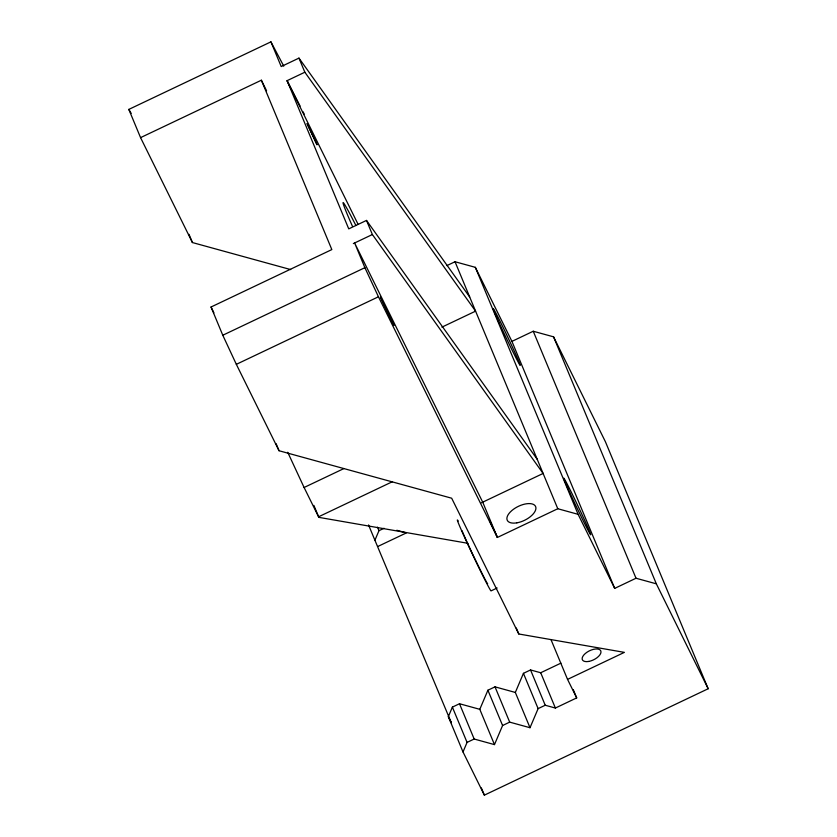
<?xml version="1.0" encoding="UTF-8"?>
<svg xmlns="http://www.w3.org/2000/svg" width="837" height="837" viewBox="0 0 837 837"><rect width="100%" height="100%" fill="white"/><g stroke="black" fill="none" stroke-linecap="round" stroke-linejoin="round"><path stroke-width="1.26" d="M708.175 688.746L656.334 583.828L636.015 578.241L614.703 588.38L511.93 341.381L533.242 331.243L553.56 336.83L605.413 441.737L708.175 688.746L484.361 795.15L463.007 751.95L467.067 742.398L474.171 739.029L494.479 744.616L479.8 709.326L459.492 703.739L452.378 707.119L448.329 716.671L451.373 722.833L374.913 540.242L378.973 530.689L384.047 528.273M479.8 709.326L487.908 690.222L495.012 686.853L515.33 692.44L530.009 727.719L509.691 722.132L502.587 725.512L494.479 744.616M515.33 692.44L523.439 673.335L530.543 669.956L540.702 672.749L560.895 663.155M530.009 727.719L538.118 708.625L545.222 705.246L555.381 708.039L576.693 697.901L573.272 689.667M481.442 502.775L543.108 473.449L372.381 234.538L366.501 220.424L348.747 228.867L287.081 80.666L304.846 72.223L475.573 311.144L441.894 327.152M353.34 243.577L372.381 234.538M290.711 269.587L192.416 242.552L140.564 137.634L128.825 109.406L270.926 41.85L283.764 66.133M469.703 297.03L298.966 58.109L281.211 66.552L270.926 41.85M140.564 137.634L261.364 80.216L266.574 90.762M576.693 697.901L567.549 679.393L624.392 652.368L518.783 633.986L451.677 498.214L279.035 450.735L236.337 364.336L222.788 335.239L211.039 307.012L331.829 249.583L261.364 80.216M222.788 335.239L364.89 267.683L354.606 242.95L482.698 502.137L497.398 537.448L557.787 508.739L578.105 514.326L614.703 588.38M236.337 364.336L378.45 296.779L497.398 537.448L489.948 521.273M446.895 265.601L455.025 261.74L475.332 267.327L511.93 341.381M287.729 452.273L304.093 487.49L343.965 468.532M318.583 516.795L392.469 481.673M377.968 546.404L406.395 532.897L396.832 530.271M497.147 587.992L491.047 590.891A39.349 1.078 64.6 0 1 470.718 550.558A39.349 1.078 64.6 0 1 458.195 521.053M304.093 487.49L318.855 517.36L467.935 543.307M366.501 220.424L537.239 459.335M128.825 109.406L131.189 113.372M300.075 106.027L287.081 80.666L358.058 224.264M303.036 111.792L304.218 114.094M211.039 307.012L213.916 312.839M364.89 267.683L378.45 296.779M553.56 336.83L656.334 583.828M533.242 331.243L636.015 578.241M475.332 267.327L578.105 514.326M455.025 261.74L557.787 508.739M550.997 639.625L567.549 679.393M298.966 58.109L304.846 72.223M540.702 672.749L555.381 708.039M516.303 628.022L518.783 633.986M530.543 669.956L545.222 705.246M523.439 673.335L538.118 708.625M495.012 686.853L509.691 722.132M487.908 690.222L502.587 725.512M459.492 703.739L474.171 739.029M377.508 527.164L378.973 530.689M452.378 707.119L467.067 742.398M481.348 787.92L484.361 795.15M368.552 524.945L374.913 540.242M448.329 716.671L463.007 751.95M313.885 505.402L318.855 517.36M188.995 234.318L192.416 242.552M276.105 443.673L279.035 450.735M487.678 583.787A31.482 0.868 64.6 0 1 485.355 579.915M484.843 578.932A31.482 0.868 64.6 0 1 464.378 536.224M463.907 535.157A31.482 0.868 64.6 0 1 461.972 530.668M352.45 226.314A90.511 2.49 64.6 0 1 355.945 225.551M307.137 123.73L316.993 144.675L307.137 123.73M380.762 297.595L380.396 297.093L393.903 325.53L380.762 297.595M499.103 322.674A31.482 0.868 64.6 0 0 520.237 365.434A31.482 0.868 64.6 0 0 500.861 322.883A31.482 0.868 64.6 0 0 499.103 322.674M569.578 492.051A31.482 0.868 64.6 0 0 590.702 534.801A31.482 0.868 64.6 0 0 571.326 492.25A31.482 0.868 64.6 0 0 569.578 492.051M588.599 661.46A10.232 4.959 -26.3 0 0 600.799 650.904A10.232 4.959 -26.3 0 0 585.293 653.519A10.232 4.959 -26.3 0 0 588.599 661.46M516.847 522.843A15.746 7.627 -26.3 0 0 535.628 506.594A15.746 7.627 -26.3 0 0 511.763 510.622A15.746 7.627 -26.3 0 0 516.847 522.843"/></g></svg>
